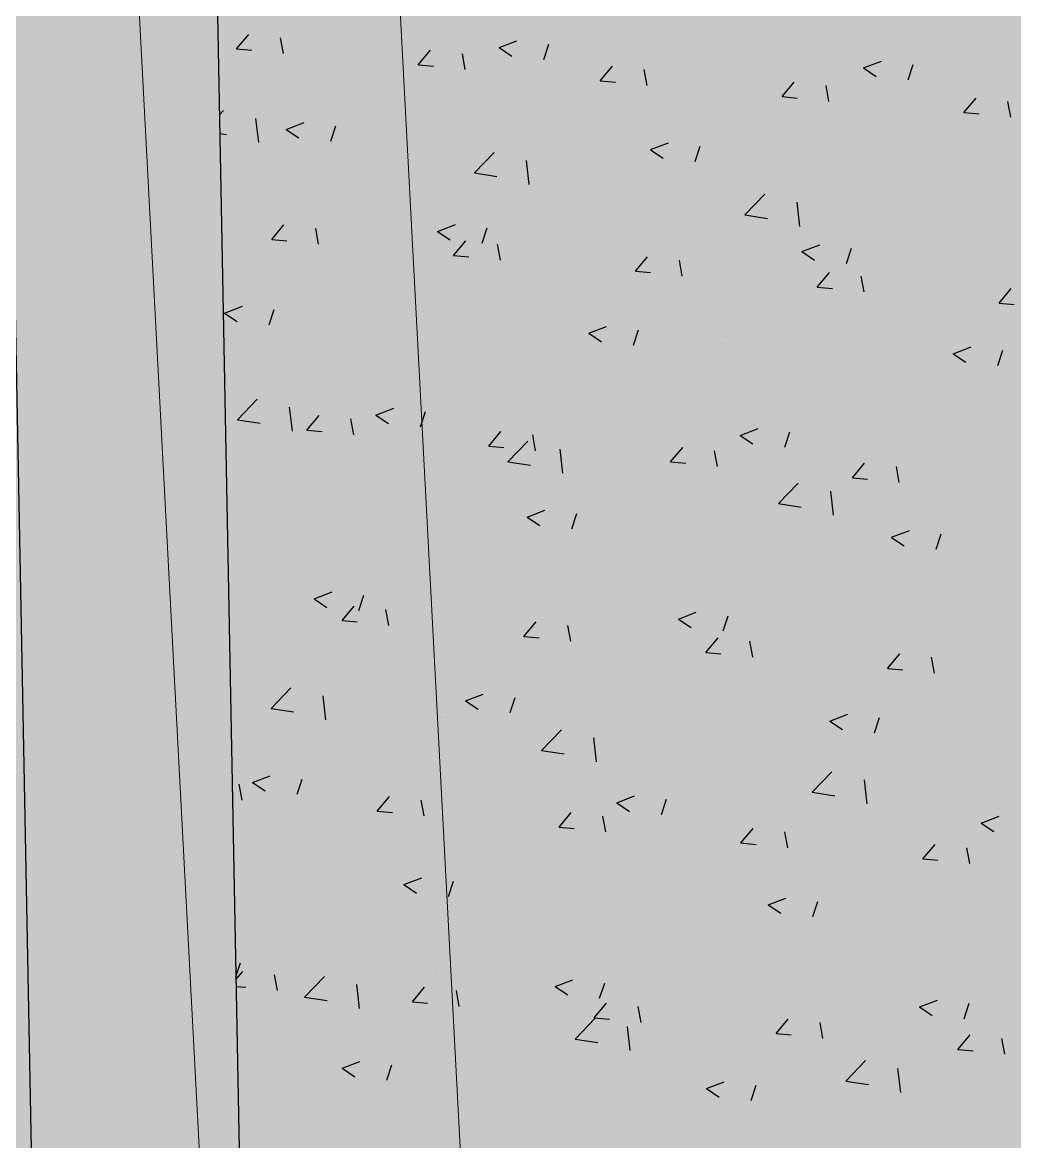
# Model space of a CAD drawing. Header units: millimetres. Extents: x 709 to 3952, y 378 to 2394.
# Drawn here: x 2424.3 to 2522.1, y 1077.9 to 1188.3 of the extents above; entities that cross this region are included whole.
import ezdxf

# ---------------------------------------------------------------- set-up
doc = ezdxf.new("R2010")
doc.units = ezdxf.units.MM
doc.layers.add('BAS', color=252, linetype='Continuous')
doc.layers.add('line', color=251, linetype='Continuous', lineweight=20)

# ---------------------------------------------------------------- blocks, each defined once
blk = doc.blocks.new('*X243')
at = {"color": 0}
for p, q in [((411093.49, 4018235.89), (411093.49, 4018235.89)), ((411105.52, 4018235.88), (411105.52, 4018235.88)), ((411082.03, 4018235.76), (411082.03, 4018235.76)), ((411045.86, 4018233.3), (411047.07, 4018234.74)), ((411050.49, 4018232.84), (411050.2, 4018234.4)), ((411069.05, 4018233.89), (411069.05, 4018233.89)), ((411071.77, 4018233.43), (411073.52, 4018234.1)), ((411076.16, 4018232.26), (411076.67, 4018233.77)), ((411077.7, 4018233.81), (411077.7, 4018233.81)), ((411045.86, 4018233.3), (411047.36, 4018233.17)), ((411050.65, 4018232.66), (411050.65, 4018232.66)), ((411063.79, 4018231.73), (411065, 4018233.17)), ((411068.42, 4018231.27), (411068.13, 4018232.83)), ((411068.23, 4018232.56), (411068.23, 4018232.56)), ((411071.77, 4018233.43), (411073.02, 4018232.59)), ((411090.94, 4018233.38), (411090.94, 4018233.38)), ((411120.18, 4018232.67), (411120.18, 4018232.67)), ((411056.42, 4018232.29), (411056.42, 4018232.29)), ((411061.97, 4018231.74), (411061.97, 4018231.74)), ((411063.8, 4018231.73), (411065.29, 4018231.6)), ((411064, 4018232.1), (411064, 4018232.1)), ((411077.34, 4018231.53), (411077.34, 4018231.53)), ((411081.73, 4018230.16), (411082.93, 4018231.6)), ((411107.7, 4018231.43), (411109.45, 4018232.1)), ((411112.09, 4018230.26), (411112.6, 4018231.77)), ((411076.36, 4018230.88), (411076.36, 4018230.88)), ((411086.35, 4018229.7), (411086.06, 4018231.26)), ((411090.69, 4018230.97), (411090.69, 4018230.97)), ((411104.04, 4018230.41), (411104.04, 4018230.41)), ((411107.19, 4018230.8), (411107.19, 4018230.8)), ((411107.7, 4018231.43), (411108.95, 4018230.59)), ((411111.51, 4018230.39), (411111.51, 4018230.39)), ((411046.18, 4018229.66), (411046.18, 4018229.66)), ((411055.92, 4018229.3), (411055.92, 4018229.3)), ((411081.73, 4018230.16), (411083.22, 4018230.03)), ((411099.66, 4018228.6), (411100.86, 4018230.03)), ((411104.28, 4018228.13), (411103.99, 4018229.7)), ((411117.38, 4018229.84), (411117.38, 4018229.84)), ((411118.43, 4018230.18), (411118.43, 4018230.18)), ((411061.78, 4018228.37), (411061.78, 4018228.37)), ((411069.27, 4018228.74), (411069.27, 4018228.74)), ((411082.62, 4018228.18), (411082.62, 4018228.18)), ((411094.56, 4018229.2), (411094.56, 4018229.2)), ((411099.66, 4018228.6), (411101.15, 4018228.46)), ((411117.59, 4018227.03), (411118.79, 4018228.46)), ((411044.17, 4018226.8), (411044.59, 4018227.23)), ((411081.73, 4018227.44), (411081.73, 4018227.44)), ((411095.96, 4018227.61), (411095.96, 4018227.61)), ((411096.93, 4018227.89), (411096.93, 4018227.89)), ((411102.64, 4018228.1), (411102.64, 4018228.1)), ((411109.31, 4018227.05), (411109.31, 4018227.05)), ((411122.21, 4018226.56), (411121.92, 4018228.13)), ((411048.05, 4018224.07), (411047.78, 4018226.44)), ((411050.77, 4018225.37), (411052.52, 4018226.04)), ((411086.91, 4018226.03), (411086.91, 4018226.03)), ((411093.17, 4018226.85), (411093.17, 4018226.85)), ((411117.59, 4018227.03), (411119.08, 4018226.9)), ((411044.21, 4018224.96), (411044.86, 4018224.86)), ((411047.2, 4018225.87), (411047.2, 4018225.87)), ((411050.77, 4018225.37), (411052.01, 4018224.53)), ((411055.16, 4018224.2), (411055.66, 4018225.71)), ((411068.74, 4018225.56), (411068.74, 4018225.56)), ((411082.35, 4018225.39), (411082.35, 4018225.39)), ((411056.12, 4018223.96), (411056.12, 4018223.96)), ((411071.12, 4018223.95), (411071.12, 4018223.95)), ((411086.7, 4018223.37), (411088.45, 4018224.04)), ((411119.87, 4018224.35), (411119.87, 4018224.35)), ((411061.65, 4018222.7), (411061.65, 4018222.7)), ((411067.77, 4018222.88), (411067.77, 4018222.88)), ((411069.32, 4018221.07), (411071.27, 4018223.1)), ((411086.7, 4018223.36), (411087.94, 4018222.53)), ((411091.08, 4018222.2), (411091.59, 4018223.71)), ((411055.39, 4018221.88), (411055.39, 4018221.88)), ((411074.73, 4018219.93), (411074.46, 4018222.31)), ((411106.89, 4018222.48), (411106.89, 4018222.48)), ((411121.05, 4018221.64), (411121.05, 4018221.64)), ((411069.32, 4018221.07), (411071.54, 4018220.72)), ((411094.26, 4018220.88), (411094.26, 4018220.88)), ((411118.11, 4018221.14), (411118.11, 4018221.14)), ((411045.68, 4018219.95), (411045.68, 4018219.95)), ((411053.19, 4018220.38), (411053.19, 4018220.38)), ((411059.03, 4018219.39), (411059.03, 4018219.39)), ((411111.85, 4018220.32), (411111.85, 4018220.32)), ((411072.37, 4018218.83), (411072.37, 4018218.83)), ((411081.42, 4018219.12), (411081.42, 4018219.12)), ((411085.72, 4018218.26), (411085.72, 4018218.26)), ((411096, 4018216.93), (411097.95, 4018218.96)), ((411096.06, 4018218.24), (411096.06, 4018218.24)), ((411106.47, 4018219.14), (411106.47, 4018219.14)), ((411068.44, 4018217.24), (411068.44, 4018217.24)), ((411099.06, 4018217.7), (411099.06, 4018217.7)), ((411101.42, 4018215.79), (411101.14, 4018218.17)), ((411112.41, 4018217.13), (411112.41, 4018217.13)), ((411080.33, 4018216.17), (411080.33, 4018216.17)), ((411086.59, 4018216.99), (411086.59, 4018216.99)), ((411091.89, 4018216.64), (411091.89, 4018216.64)), ((411096, 4018216.93), (411098.22, 4018216.58)), ((411119.57, 4018216.03), (411119.57, 4018216.03)), ((411049.33, 4018214.5), (411050.54, 4018215.93)), ((411053.96, 4018214.03), (411053.67, 4018215.6)), ((411055.81, 4018215.64), (411055.81, 4018215.64)), ((411065.69, 4018215.3), (411067.44, 4018215.97)), ((411065.69, 4018215.3), (411066.94, 4018214.46)), ((411070.08, 4018214.13), (411070.58, 4018215.64)), ((411049.33, 4018214.5), (411050.83, 4018214.37)), ((411064.54, 4018214.09), (411064.54, 4018214.09)), ((411067.26, 4018212.93), (411068.47, 4018214.36)), ((411071.89, 4018212.46), (411071.6, 4018214.03)), ((411077.31, 4018214.14), (411077.31, 4018214.14)), ((411101.62, 4018213.3), (411103.37, 4018213.97)), ((411106.58, 4018214.15), (411106.58, 4018214.15)), ((411055.08, 4018212.84), (411055.08, 4018212.84)), ((411067.26, 4018212.93), (411068.76, 4018212.8)), ((411085.19, 4018211.36), (411086.4, 4018212.8)), ((411101.62, 4018213.3), (411102.86, 4018212.46)), ((411106.01, 4018212.13), (411106.51, 4018213.64)), ((411048.82, 4018212.02), (411048.82, 4018212.02)), ((411062.73, 4018211.63), (411062.73, 4018211.63)), ((411089.82, 4018210.89), (411089.53, 4018212.46)), ((411093.96, 4018212.55), (411093.96, 4018212.55)), ((411121, 4018212.53), (411121, 4018212.53)), ((411081.12, 4018210.79), (411081.12, 4018210.79)), ((411085.2, 4018211.36), (411086.69, 4018211.23)), ((411103.13, 4018209.79), (411104.33, 4018211.23)), ((411107.75, 4018209.32), (411107.46, 4018210.89)), ((411111.53, 4018211.28), (411111.53, 4018211.28)), ((411103.13, 4018209.79), (411104.62, 4018209.66)), ((411105.27, 4018210.46), (411105.27, 4018210.46)), ((411121.06, 4018208.22), (411122.26, 4018209.66)), ((411048.15, 4018209.13), (411048.15, 4018209.13)), ((411068.14, 4018208.92), (411068.14, 4018208.92)), ((411089.48, 4018208.38), (411089.48, 4018208.38)), ((411044.69, 4018207.24), (411046.44, 4018207.91)), ((411044.69, 4018207.24), (411045.93, 4018206.4)), ((411049.07, 4018206.07), (411049.58, 4018207.58)), ((411055.51, 4018207.32), (411055.51, 4018207.32)), ((411119.26, 4018207.71), (411119.26, 4018207.71)), ((411121.06, 4018208.22), (411122.55, 4018208.09)), ((411054.16, 4018206.62), (411054.16, 4018206.62)), ((411073.76, 4018206.31), (411073.76, 4018206.31)), ((411080.01, 4018207.13), (411080.01, 4018207.13)), ((411120.02, 4018206.73), (411120.02, 4018206.73)), ((411067.5, 4018206.05), (411067.5, 4018206.05)), ((411080.61, 4018205.24), (411082.36, 4018205.91)), ((411080.61, 4018205.24), (411081.86, 4018204.4)), ((411080.85, 4018205.49), (411080.85, 4018205.49)), ((411085, 4018204.07), (411085.51, 4018205.58)), ((411106.28, 4018205.83), (411106.28, 4018205.83)), ((411057.97, 4018204.23), (411057.97, 4018204.23)), ((411093.65, 4018204.23), (411093.65, 4018204.23)), ((411094.19, 4018204.92), (411094.19, 4018204.92)), ((411105.44, 4018204.22), (411105.44, 4018204.22)), ((411107.54, 4018204.36), (411107.54, 4018204.36)), ((411116.54, 4018203.23), (411118.29, 4018203.91)), ((411046.08, 4018203.82), (411046.08, 4018203.82)), ((411048.5, 4018202.98), (411048.5, 4018202.98)), ((411059.43, 4018203.26), (411059.43, 4018203.26)), ((411116.54, 4018203.23), (411117.79, 4018202.39)), ((411120.88, 4018203.8), (411120.88, 4018203.8)), ((411120.93, 4018202.07), (411121.44, 4018203.58)), ((411072.77, 4018202.69), (411072.77, 4018202.69)), ((411080.82, 4018202.47), (411080.82, 4018202.47)), ((411086.12, 4018202.13), (411086.12, 4018202.13)), ((411090.86, 4018201.72), (411090.86, 4018201.72)), ((411114.42, 4018202.67), (411114.42, 4018202.67)), ((411067.83, 4018200.6), (411067.83, 4018200.6)), ((411098.7, 4018200.6), (411098.7, 4018200.6)), ((411099.46, 4018201.57), (411099.46, 4018201.57)), ((411104.95, 4018201.42), (411104.95, 4018201.42)), ((411112.81, 4018201), (411112.81, 4018201)), ((411045.95, 4018196.71), (411047.9, 4018198.74)), ((411055.2, 4018199), (411055.2, 4018199)), ((411076.28, 4018199.22), (411076.28, 4018199.22)), ((411082.91, 4018198.52), (411082.91, 4018198.52)), ((411111.43, 4018198.73), (411111.43, 4018198.73)), ((411118.96, 4018199.38), (411118.96, 4018199.38)), ((411051.37, 4018195.58), (411051.09, 4018197.95)), ((411059.61, 4018197.17), (411061.36, 4018197.85)), ((411063.99, 4018196.01), (411064.5, 4018197.52)), ((411073.44, 4018197.27), (411073.44, 4018197.27)), ((411105.98, 4018197.51), (411105.98, 4018197.51)), ((411045.95, 4018196.71), (411048.18, 4018196.37)), ((411052.8, 4018195.69), (411054.01, 4018197.13)), ((411057.42, 4018195.23), (411057.14, 4018196.79)), ((411059.61, 4018197.17), (411060.85, 4018196.33)), ((411061.7, 4018196.72), (411061.7, 4018196.72)), ((411067.18, 4018196.45), (411067.18, 4018196.45)), ((411096.85, 4018196.23), (411096.85, 4018196.23)), ((411052.8, 4018195.69), (411054.3, 4018195.56)), ((411070.73, 4018194.12), (411071.94, 4018195.56)), ((411075.36, 4018193.66), (411075.07, 4018195.22)), ((411093.35, 4018195.91), (411093.35, 4018195.91)), ((411095.54, 4018195.17), (411097.29, 4018195.84)), ((411095.54, 4018195.17), (411096.78, 4018194.33)), ((411099.92, 4018194), (411100.43, 4018195.51)), ((411047.12, 4018194.21), (411047.12, 4018194.21)), ((411049.18, 4018193.91), (411049.18, 4018193.91)), ((411051.39, 4018194.37), (411051.39, 4018194.37)), ((411070.73, 4018194.12), (411072.23, 4018193.99)), ((411072.63, 4018192.57), (411074.58, 4018194.6)), ((411080.51, 4018194.15), (411080.51, 4018194.15)), ((411088.66, 4018192.55), (411089.87, 4018193.99)), ((411062.53, 4018193.34), (411062.53, 4018193.34)), ((411078.05, 4018191.44), (411077.77, 4018193.82)), ((411082.27, 4018193.73), (411082.27, 4018193.73)), ((411093.29, 4018192.09), (411093, 4018193.65)), ((411107.85, 4018192.81), (411107.85, 4018192.81)), ((411067.53, 4018192.27), (411067.53, 4018192.27)), ((411072.63, 4018192.57), (411074.86, 4018192.23)), ((411075.87, 4018192.78), (411075.87, 4018192.78)), ((411088.66, 4018192.55), (411090.16, 4018192.42)), ((411089.22, 4018192.22), (411089.22, 4018192.22)), ((411106.59, 4018190.99), (411107.8, 4018192.42)), ((411111.22, 4018190.52), (411110.93, 4018192.09)), ((411054.9, 4018190.67), (411054.9, 4018190.67)), ((411067.69, 4018191.23), (411067.69, 4018191.23)), ((411092.12, 4018190.74), (411092.12, 4018190.74)), ((411098.38, 4018191.56), (411098.38, 4018191.56)), ((411102.57, 4018191.65), (411102.57, 4018191.65)), ((411106.6, 4018190.99), (411108.09, 4018190.86)), ((411115.91, 4018191.09), (411115.91, 4018191.09)), ((411118.66, 4018191.06), (411118.66, 4018191.06)), ((411099.31, 4018188.44), (411101.26, 4018190.47)), ((411104.73, 4018187.3), (411104.45, 4018189.68)), ((411120.98, 4018189.99), (411120.98, 4018189.99)), ((411053.11, 4018188.72), (411053.11, 4018188.72)), ((411076.33, 4018188.66), (411076.33, 4018188.66)), ((411099.31, 4018188.44), (411101.54, 4018188.09)), ((411105.67, 4018189.19), (411105.67, 4018189.19)), ((411066.86, 4018187.41), (411066.86, 4018187.41)), ((411074.53, 4018187.11), (411076.28, 4018187.78)), ((411078.92, 4018185.94), (411079.42, 4018187.45)), ((411093.04, 4018187.59), (411093.04, 4018187.59)), ((411106.4, 4018187.48), (411106.4, 4018187.48)), ((411060.6, 4018186.59), (411060.6, 4018186.59)), ((411074.53, 4018187.11), (411075.78, 4018186.27)), ((411080.21, 4018185.83), (411080.21, 4018185.83)), ((411110.46, 4018185.11), (411112.21, 4018185.78)), ((411110.46, 4018185.1), (411111.7, 4018184.27)), ((411114.85, 4018183.94), (411115.35, 4018185.45)), ((411091.82, 4018184.98), (411091.82, 4018184.98)), ((411117.06, 4018185.03), (411117.06, 4018185.03)), ((411067.22, 4018183.95), (411067.22, 4018183.95)), ((411101.27, 4018182.95), (411101.27, 4018182.95)), ((411054.6, 4018182.35), (411054.6, 4018182.35)), ((411077.24, 4018182.48), (411077.24, 4018182.48)), ((411118.35, 4018182.74), (411118.35, 4018182.74)), ((411085.54, 4018180.88), (411085.54, 4018180.88)), ((411091.8, 4018181.7), (411091.8, 4018181.7)), ((411105.37, 4018180.87), (411105.37, 4018180.87)), ((411053.53, 4018179.04), (411055.28, 4018179.72)), ((411057.66, 4018180.57), (411057.66, 4018180.57)), ((411062.66, 4018179.98), (411062.66, 4018179.98)), ((411071.01, 4018180.01), (411071.01, 4018180.01)), ((411053.53, 4018179.04), (411054.77, 4018178.2)), ((411057.91, 4018177.88), (411058.42, 4018179.39)), ((411069.75, 4018178.8), (411069.75, 4018178.8)), ((411084.35, 4018179.44), (411084.35, 4018179.44)), ((411092.74, 4018179.26), (411092.74, 4018179.26)), ((411097.7, 4018178.88), (411097.7, 4018178.88)), ((411048.08, 4018177.47), (411048.08, 4018177.47)), ((411049.59, 4018177.77), (411049.59, 4018177.77)), ((411056.27, 4018176.89), (411057.47, 4018178.32)), ((411060.28, 4018177.55), (411060.28, 4018177.55)), ((411060.89, 4018176.42), (411060.6, 4018177.99)), ((411079.9, 4018177.5), (411079.9, 4018177.5)), ((411089.45, 4018177.04), (411091.2, 4018177.71)), ((411093.84, 4018175.87), (411094.35, 4018177.38)), ((411111.04, 4018178.31), (411111.04, 4018178.31)), ((411054.03, 4018176.73), (411054.03, 4018176.73)), ((411056.27, 4018176.89), (411057.76, 4018176.76)), ((411062.93, 4018177.21), (411062.93, 4018177.21)), ((411074.2, 4018175.32), (411075.41, 4018176.76)), ((411076.28, 4018176.65), (411076.28, 4018176.65)), ((411078.83, 4018174.85), (411078.54, 4018176.42)), ((411089.45, 4018177.04), (411090.7, 4018176.2)), ((411066.92, 4018175.63), (411066.92, 4018175.63)), ((411074.2, 4018175.32), (411075.7, 4018175.19)), ((411089.62, 4018176.08), (411089.62, 4018176.08)), ((411092.13, 4018173.75), (411093.34, 4018175.19)), ((411102.97, 4018175.52), (411102.97, 4018175.52)), ((411110.48, 4018175.17), (411110.48, 4018175.17)), ((411116.74, 4018175.99), (411116.74, 4018175.99)), ((411054.29, 4018174.03), (411054.29, 4018174.03)), ((411096.76, 4018173.28), (411096.47, 4018174.85)), ((411116.31, 4018174.96), (411116.31, 4018174.96)), ((411118.05, 4018174.42), (411118.05, 4018174.42)), ((411119.95, 4018175.07), (411119.95, 4018175.07)), ((411092.13, 4018173.75), (411093.63, 4018173.62)), ((411094.69, 4018173.09), (411094.69, 4018173.09)), ((411110.06, 4018172.18), (411111.27, 4018173.62)), ((411114.69, 4018171.71), (411114.4, 4018173.28)), ((411085.22, 4018171.84), (411085.22, 4018171.84)), ((411105.06, 4018172.54), (411105.06, 4018172.54)), ((411105.37, 4018172.57), (411105.37, 4018172.57)), ((411110.07, 4018172.18), (411111.56, 4018172.05)), ((411078.96, 4018171.02), (411078.96, 4018171.02)), ((411092.44, 4018170.94), (411092.44, 4018170.94)), ((411049.27, 4018168.22), (411051.21, 4018170.25)), ((411068.45, 4018168.98), (411070.2, 4018169.65)), ((411090.79, 4018170.06), (411090.79, 4018170.06)), ((411054.68, 4018167.09), (411054.41, 4018169.46)), ((411063.18, 4018168.94), (411063.18, 4018168.94)), ((411068.45, 4018168.98), (411069.69, 4018168.14)), ((411072.83, 4018167.81), (411073.34, 4018169.32)), ((411079.6, 4018169.18), (411079.6, 4018169.18)), ((411049.27, 4018168.22), (411051.49, 4018167.88)), ((411052.69, 4018167.86), (411052.69, 4018167.86)), ((411053.71, 4018167.69), (411053.71, 4018167.69)), ((411076.21, 4018167.56), (411076.21, 4018167.56)), ((411104.38, 4018166.98), (411106.13, 4018167.65)), ((411047.45, 4018166.87), (411047.45, 4018166.87)), ((411066.03, 4018167.3), (411066.03, 4018167.3)), ((411066.62, 4018167.31), (411066.62, 4018167.31)), ((411079.38, 4018166.73), (411079.38, 4018166.73)), ((411104.38, 4018166.98), (411105.62, 4018166.14)), ((411108.76, 4018165.81), (411109.27, 4018167.32)), ((411111.36, 4018167.08), (411111.36, 4018167.08)), ((411119.63, 4018167.38), (411119.63, 4018167.38)), ((411053.99, 4018165.71), (411053.99, 4018165.71)), ((411075.95, 4018164.08), (411077.9, 4018166.11)), ((411081.36, 4018162.95), (411081.09, 4018165.32)), ((411092.72, 4018166.17), (411092.72, 4018166.17)), ((411103.9, 4018165.31), (411103.9, 4018165.31)), ((411106.07, 4018165.61), (411106.07, 4018165.61)), ((411110.16, 4018166.13), (411110.16, 4018166.13)), ((411117.74, 4018166.09), (411117.74, 4018166.09)), ((411061.63, 4018165.06), (411061.63, 4018165.06)), ((411096.78, 4018164.58), (411096.78, 4018164.58)), ((411104.76, 4018164.22), (411104.76, 4018164.22)), ((411119.41, 4018165.04), (411119.41, 4018165.04)), ((411075.95, 4018164.08), (411078.17, 4018163.74)), ((411088.12, 4018163.23), (411088.12, 4018163.23)), ((411047.05, 4018162.56), (411047.05, 4018162.56)), ((411078.65, 4018161.98), (411078.65, 4018161.98)), ((411082.2, 4018162.07), (411082.2, 4018162.07)), ((411092.13, 4018162.62), (411092.13, 4018162.62)), ((411102.63, 4018159.95), (411104.58, 4018161.98)), ((411047.44, 4018160.92), (411049.19, 4018161.59)), ((411047.44, 4018160.91), (411048.69, 4018160.08)), ((411051.83, 4018159.75), (411052.34, 4018161.26)), ((411072.39, 4018161.16), (411072.39, 4018161.16)), ((411079.3, 4018160.86), (411079.3, 4018160.86)), ((411108.04, 4018158.81), (411107.77, 4018161.19)), ((411046.43, 4018159.18), (411046.14, 4018160.75)), ((411102.63, 4018159.95), (411104.85, 4018159.6)), ((411056.6, 4018159.08), (411056.6, 4018159.08)), ((411059.74, 4018158.08), (411060.94, 4018159.52)), ((411064.36, 4018157.62), (411064.07, 4018159.18)), ((411066.31, 4018158.99), (411066.31, 4018158.99)), ((411067.62, 4018159.57), (411067.62, 4018159.57)), ((411083.37, 4018158.91), (411085.12, 4018159.59)), ((411083.37, 4018158.91), (411084.62, 4018158.07)), ((411087.76, 4018157.75), (411088.26, 4018159.26)), ((411047.13, 4018157.83), (411047.13, 4018157.83)), ((411059.74, 4018158.08), (411061.23, 4018157.95)), ((411077.67, 4018156.51), (411078.87, 4018157.95)), ((411082.29, 4018156.05), (411082, 4018157.61)), ((411113.05, 4018157.52), (411113.05, 4018157.52)), ((411117.44, 4018157.77), (411117.44, 4018157.77)), ((411119.3, 4018156.91), (411121.05, 4018157.58)), ((411120.91, 4018158.33), (411120.91, 4018158.33)), ((411053.04, 4018157.07), (411053.04, 4018157.07)), ((411053.68, 4018157.38), (411053.68, 4018157.38)), ((411077.67, 4018156.51), (411079.17, 4018156.38)), ((411095.6, 4018154.95), (411096.81, 4018156.38)), ((411119.3, 4018156.91), (411120.54, 4018156.07)), ((411097.33, 4018155.45), (411097.33, 4018155.45)), ((411100.23, 4018154.48), (411099.94, 4018156.05)), ((411103.59, 4018156.27), (411103.59, 4018156.27)), ((411104.46, 4018155.9), (411104.46, 4018155.9)), ((411106.33, 4018155.83), (411106.33, 4018155.83)), ((411047.82, 4018155.09), (411047.82, 4018155.09)), ((411061.16, 4018154.52), (411061.16, 4018154.52)), ((411091.83, 4018154.3), (411091.83, 4018154.3)), ((411095.6, 4018154.95), (411097.1, 4018154.81)), ((411113.53, 4018153.38), (411114.74, 4018154.81)), ((411118.16, 4018152.91), (411117.87, 4018154.48)), ((411074.51, 4018153.96), (411074.51, 4018153.96)), ((411081.54, 4018153.37), (411081.54, 4018153.37)), ((411087.85, 4018153.39), (411087.85, 4018153.39)), ((411091.75, 4018153.32), (411091.75, 4018153.32)), ((411113.53, 4018153.38), (411115.03, 4018153.25)), ((411072.07, 4018152.12), (411072.07, 4018152.12)), ((411078.99, 4018152.54), (411078.99, 4018152.54)), ((411101.2, 4018152.83), (411101.2, 4018152.83)), ((411114.55, 4018152.27), (411114.55, 4018152.27)), ((411053.09, 4018151.73), (411053.09, 4018151.73)), ((411062.37, 4018150.85), (411064.12, 4018151.52)), ((411062.37, 4018150.85), (411063.61, 4018150.01)), ((411065.81, 4018151.3), (411065.81, 4018151.3)), ((411066.44, 4018151.16), (411066.44, 4018151.16)), ((411066.75, 4018149.68), (411067.26, 4018151.19)), ((411066.01, 4018150.66), (411066.01, 4018150.66)), ((411077.17, 4018150.82), (411077.17, 4018150.82)), ((411079.78, 4018150.6), (411079.78, 4018150.6)), ((411093.13, 4018150.04), (411093.13, 4018150.04)), ((411122.27, 4018149.73), (411122.27, 4018149.73)), ((411050.02, 4018149.22), (411050.02, 4018149.22)), ((411053.38, 4018149.06), (411053.38, 4018149.06)), ((411098.29, 4018148.85), (411100.04, 4018149.52)), ((411098.29, 4018148.85), (411099.54, 4018148.01)), ((411102.68, 4018147.68), (411103.19, 4018149.19)), ((411106.47, 4018149.47), (411106.47, 4018149.47)), ((411117.14, 4018149.45), (411117.14, 4018149.45)), ((411119.82, 4018148.91), (411119.82, 4018148.91)), ((411062.59, 4018148.32), (411062.59, 4018148.32)), ((411104.15, 4018147.58), (411104.15, 4018147.58)), ((411106.48, 4018147.66), (411106.48, 4018147.66)), ((411048.01, 4018145.82), (411048.01, 4018145.82)), ((411090.75, 4018145.59), (411090.75, 4018145.59)), ((411091.52, 4018145.98), (411091.52, 4018145.98)), ((411097.01, 4018146.41), (411097.01, 4018146.41)), ((411078.69, 4018144.22), (411078.69, 4018144.22)), ((411045.8, 4018141.77), (411046.25, 4018143.13)), ((411074.96, 4018143.51), (411074.96, 4018143.51)), ((411119.87, 4018143.41), (411119.87, 4018143.41)), ((411045.8, 4018141.47), (411046.48, 4018142.28)), ((411065.49, 4018142.26), (411065.49, 4018142.26)), ((411065.7, 4018142.34), (411065.7, 4018142.34)), ((411049.9, 4018140.38), (411049.61, 4018141.95)), ((411052.58, 4018139.73), (411054.53, 4018141.76)), ((411056.19, 4018141.81), (411056.19, 4018141.81)), ((411058, 4018138.6), (411057.72, 4018140.97)), ((411059.23, 4018141.44), (411059.23, 4018141.44)), ((411069.54, 4018141.25), (411069.54, 4018141.25)), ((411077.29, 4018140.79), (411079.04, 4018141.46)), ((411081.67, 4018139.62), (411082.18, 4018141.13)), ((411105.29, 4018140.91), (411105.29, 4018140.91)), ((411116.83, 4018141.13), (411116.83, 4018141.13)), ((411045.81, 4018140.8), (411046.77, 4018140.72)), ((411053.08, 4018140.74), (411053.08, 4018140.74)), ((411063.21, 4018139.28), (411064.41, 4018140.71)), ((411067.83, 4018138.81), (411067.54, 4018140.38)), ((411077.29, 4018140.78), (411078.53, 4018139.95)), ((411082.88, 4018140.69), (411082.88, 4018140.69)), ((411096.23, 4018140.12), (411096.23, 4018140.12)), ((411115.69, 4018139.87), (411115.69, 4018139.87)), ((411121.95, 4018140.7), (411121.95, 4018140.7)), ((411052.58, 4018139.73), (411054.8, 4018139.39)), ((411063.21, 4018139.28), (411064.7, 4018139.15)), ((411081.14, 4018137.71), (411082.34, 4018139.15)), ((411085.76, 4018137.24), (411085.47, 4018138.81)), ((411103.85, 4018139.25), (411103.85, 4018139.25)), ((411109.57, 4018139.56), (411109.57, 4018139.56)), ((411113.22, 4018138.78), (411114.97, 4018139.45)), ((411113.22, 4018138.78), (411114.46, 4018137.94)), ((411117.6, 4018137.61), (411118.11, 4018139.13)), ((411079.26, 4018135.59), (411081.21, 4018137.62)), ((411081.14, 4018137.71), (411082.63, 4018137.58)), ((411090.71, 4018138.41), (411090.71, 4018138.41)), ((411091.22, 4018137.65), (411091.22, 4018137.65)), ((411099.9, 4018137.8), (411099.9, 4018137.8)), ((411084.68, 4018134.46), (411084.4, 4018136.83)), ((411090.43, 4018136.55), (411090.43, 4018136.55)), ((411099.07, 4018136.14), (411100.27, 4018137.58)), ((411103.69, 4018135.67), (411103.41, 4018137.24)), ((411076.13, 4018135.9), (411076.13, 4018135.9)), ((411078.38, 4018135.89), (411078.38, 4018135.89)), ((411079.26, 4018135.59), (411081.49, 4018135.25)), ((411084.17, 4018135.73), (411084.17, 4018135.73)), ((411099.07, 4018136.14), (411100.57, 4018136.01)), ((411111.28, 4018135.42), (411111.28, 4018135.42)), ((411117, 4018134.57), (411118.21, 4018136.01)), ((411121.63, 4018134.1), (411121.34, 4018135.67)), ((411117, 4018134.57), (411118.5, 4018134.44)), ((411056.28, 4018132.72), (411058.03, 4018133.39)), ((411061.56, 4018133.4), (411061.56, 4018133.4)), ((411065.4, 4018134.02), (411065.4, 4018134.02)), ((411068.38, 4018133.65), (411068.38, 4018133.65)), ((411105.94, 4018131.45), (411107.89, 4018133.48)), ((411052.77, 4018132.42), (411052.77, 4018132.42)), ((411056.28, 4018132.72), (411057.53, 4018131.88)), ((411058.92, 4018132.4), (411058.92, 4018132.4)), ((411060.67, 4018131.55), (411061.18, 4018133.06)), ((411096.7, 4018132.92), (411096.7, 4018132.92)), ((411111.36, 4018130.32), (411111.08, 4018132.7)), ((411116.53, 4018132.81), (411116.53, 4018132.81)), ((411052.66, 4018131.58), (411052.66, 4018131.58)), ((411092.21, 4018130.72), (411093.96, 4018131.39)), ((411096.6, 4018129.55), (411097.1, 4018131.06)), ((411105.94, 4018131.45), (411108.17, 4018131.11)), ((411046.98, 4018130.9), (411046.98, 4018130.9)), ((411082.13, 4018130.42), (411082.13, 4018130.42)), ((411092.21, 4018130.72), (411093.45, 4018129.88)), ((411103.54, 4018130.93), (411103.54, 4018130.93)), ((411109.11, 4018130.01), (411109.11, 4018130.01)), ((411115.37, 4018130.84), (411115.37, 4018130.84)), ((411051.32, 4018129.04), (411051.32, 4018129.04)), ((411090.92, 4018129.33), (411090.92, 4018129.33)), ((411064.67, 4018128.48), (411064.67, 4018128.48)), ((411067.55, 4018127.91), (411067.55, 4018127.91)), ((411078.01, 4018127.91), (411078.01, 4018127.91)), ((411093.32, 4018127.94), (411093.32, 4018127.94)), ((411078.08, 4018127.57), (411078.08, 4018127.57)), ((411083.86, 4018126.69), (411083.86, 4018126.69)), ((411091.36, 4018127.35), (411091.36, 4018127.35)), ((411104.7, 4018126.78), (411104.7, 4018126.78)), ((411120.83, 4018126.67), (411120.83, 4018126.67)), ((411056.59, 4018125.68), (411056.59, 4018125.68)), ((411065.1, 4018125.7), (411065.1, 4018125.7)), ((411077.6, 4018125.86), (411077.6, 4018125.86)), ((411118.05, 4018126.22), (411118.05, 4018126.22))]:
    blk.add_line(p, q, dxfattribs=at)
blk = doc.blocks.new('Ar15')
at = {"true_color": 0x843710, "transparency": 33554687}
h = blk.add_hatch(color=36, dxfattribs=at)
h.dxf.hatch_style = 1
h.paths.add_polyline_path([(1.29668, 0.3981), (1.22381, 0.3296), (1.49606, 0.05), (-4.5808, 0.05), (-4.30855, 0.3296), (-4.38142, 0.3981), (-4.76906, 0), (-4.38142, -0.3981), (-4.30855, -0.3296), (-4.5808, -0.05), (1.49606, -0.05), (1.22381, -0.3296), (1.29668, -0.3981), (1.68432, 0)])
at = {"layer": 'line', "lineweight": 0}
for p, q in [((1.49606, 0.05), (-4.5808, 0.05)), ((1.49606, -0.05), (-4.5808, -0.05))]:
    blk.add_line(p, q, dxfattribs=at)

msp = doc.modelspace()

# ---------------------------------------------------------------- hatches: boundary and pattern name
at = {"layer": 'BAS', "true_color": 0xc7c8ca, "transparency": 33554513}
h = msp.add_hatch(color=9, dxfattribs=at)
h.dxf.hatch_style = 1
h.paths.add_polyline_path([(735.07, 2394.13), (735.07, 400.97), (3218.5, 400.97), (3218.5, 2394.13)])
h.paths.add_polyline_path([(1826.32, 1353.24), (2408.56, 1353.24), (2408.56, 918.34), (1826.32, 918.34)], flags=16)

# ---------------------------------------------------------------- linework, layer by layer
at = {"layer": 'BAS'}
for p, q in [((2421.19, 1282.99), (2427.51, 952.38)), ((2441.7, 1282.36), (2448.01, 952.38))]:
    msp.add_line(p, q, dxfattribs=at)

# ---------------------------------------------------------------- block references
msp.add_blockref('*X243', (-408600.49, -4017047.62), dxfattribs=at)
at = {"layer": 'line', "xscale": 257.1407973667866, "yscale": 257.1407973667866, "zscale": 257.1407973667866, "rotation": 93.02343311595654}
msp.add_blockref('Ar15', (2411.23, 1897.69), dxfattribs=at)

doc.saveas('drawing.dxf')
